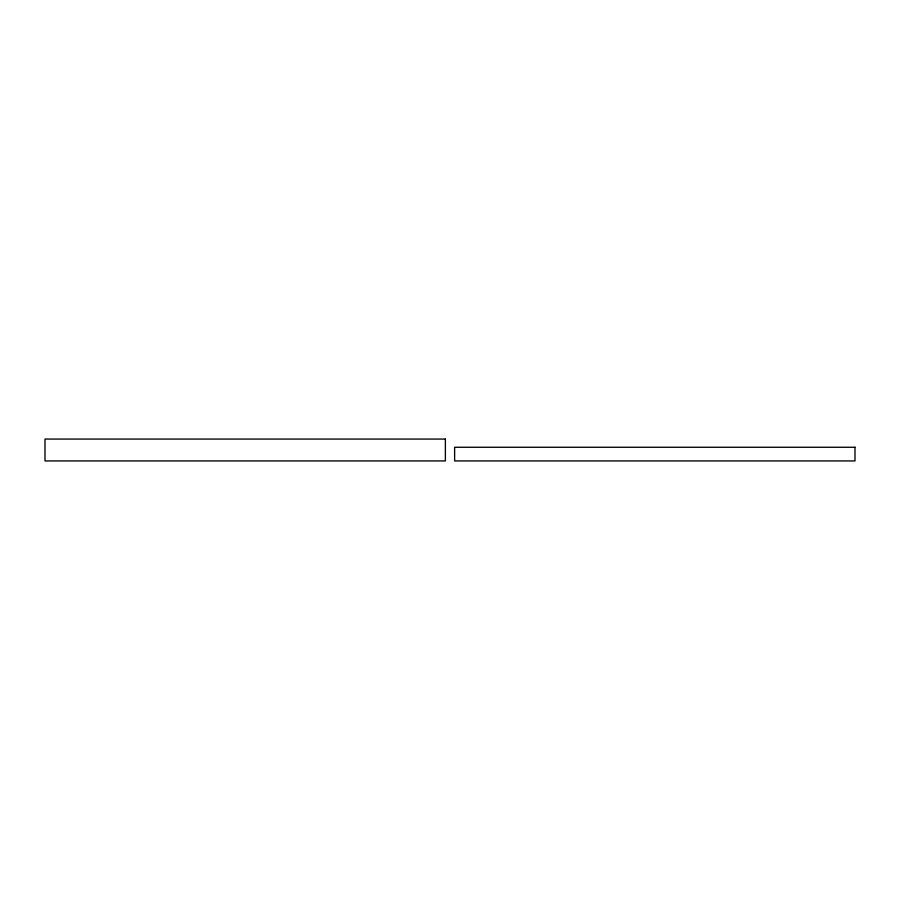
<?xml version="1.0" encoding="UTF-8"?>
<svg xmlns="http://www.w3.org/2000/svg" width="900" height="900" viewBox="0 0 900 900"><rect width="100%" height="100%" fill="white"/><g stroke="black" fill="none" stroke-linecap="round" stroke-linejoin="round"><path stroke-width="1.35" d="M445.376 439.065L45 439.065L45 460.935L445.376 460.935L445.376 439.065M855 447.266L454.624 447.266L454.624 460.935L855 460.935L855 447.266"/></g></svg>
